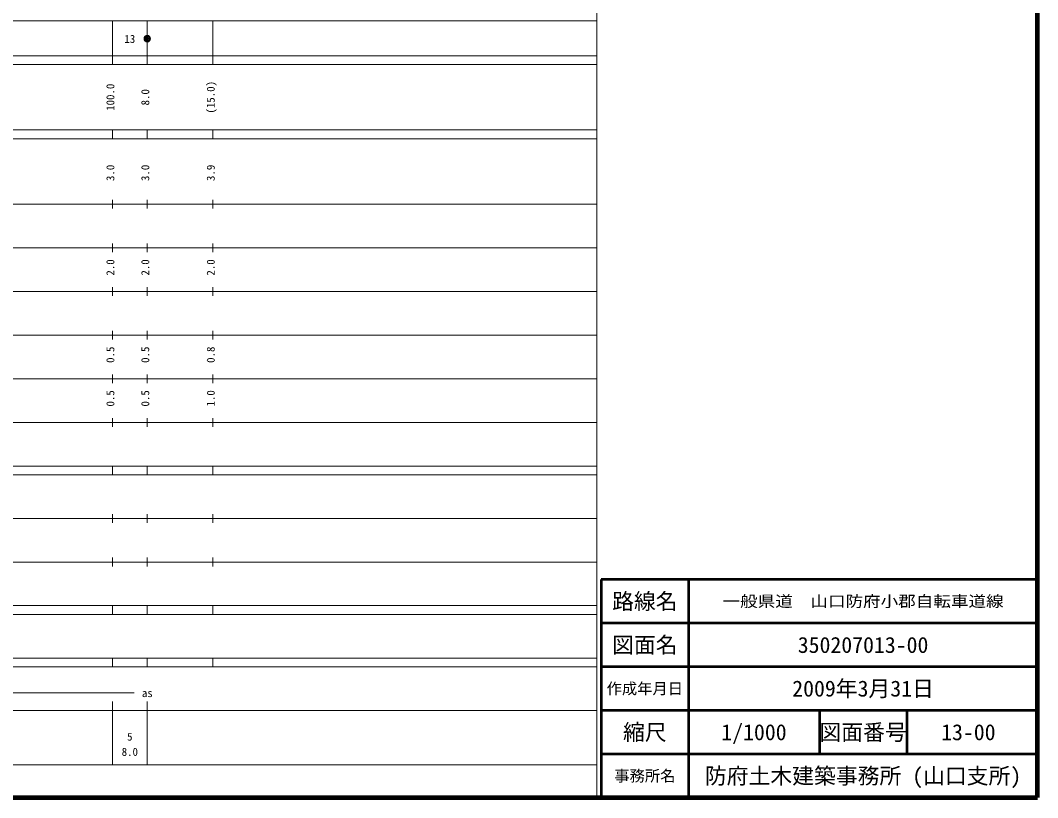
# Model space of a CAD drawing. Units: millimetres on the paper, enlarged 1000 times. Extents: x 40000 to 680000, y 20000 to 380000.
# Drawn here: x 446916 to 680000, y 20000 to 198128 of the extents above; entities that cross this region are included whole.
import ezdxf
from ezdxf.enums import TextEntityAlignment as Align

# ---------------------------------------------------------------- set-up
doc = ezdxf.new("R2010")
doc.units = ezdxf.units.MM
doc.header["$LTSCALE"] = 1000
doc.header["$PDMODE"] = 32
doc.header["$PDSIZE"] = 500
for name, color, linetype, lineweight in [('M-TTL', 2, 'Continuous', 140), ('M-TTL-BAND', 7, 'Continuous', 13), ('M-TTL-FRAM', 2, 'Continuous', 50), ('M-TTL-LINE', 7, 'Continuous', 50)]:
    doc.layers.add(name, color=color, linetype=linetype, lineweight=lineweight)
doc.layers.add('M-TTL-TXT', color=7, linetype='Continuous')
doc.styles.add('ＭＳ ゴシック', font='')
doc.styles.get('ＭＳ ゴシック').set_extended_font_data('MS Gothic')

msp = doc.modelspace()

# ---------------------------------------------------------------- linework, layer by layer
at = {"layer": 'M-TTL'}
for p, q in [((680000, 20000), (680000, 380000)), ((40000, 20000), (680000, 20000))]:
    msp.add_line(p, q, dxfattribs=at)
at = {"layer": 'M-TTL-BAND'}
for p, q in [((579000, 20000), (579000, 370000)), ((68000, 198000), (579000, 198000)), ((468000, 188000), (468000, 198000)), ((476000, 188000), (476000, 198000)), ((491000, 188000), (491000, 198000)), ((40000, 190000), (579000, 190000)), ((40000, 188000), (579000, 188000)), ((40000, 173000), (579000, 173000)), ((468000, 171000), (468000, 173000)), ((476000, 171000), (476000, 173000)), ((491000, 171000), (491000, 173000)), ((40000, 171000), (579000, 171000)), ((468000, 155000), (468000, 157000)), ((476000, 155000), (476000, 157000)), ((491000, 155000), (491000, 157000)), ((40000, 156000), (579000, 156000)), ((468000, 145000), (468000, 147000)), ((476000, 145000), (476000, 147000)), ((491000, 145000), (491000, 147000)), ((46000, 146000), (579000, 146000)), ((52000, 136000), (579000, 136000)), ((468000, 135000), (468000, 137000)), ((476000, 135000), (476000, 137000)), ((491000, 135000), (491000, 137000)), ((46000, 126000), (579000, 126000)), ((468000, 125000), (468000, 127000)), ((476000, 125000), (476000, 127000)), ((491000, 125000), (491000, 127000)), ((468000, 115000), (468000, 117000)), ((476000, 115000), (476000, 117000)), ((491000, 115000), (491000, 117000)), ((52000, 116000), (579000, 116000)), ((46000, 106000), (579000, 106000)), ((468000, 105000), (468000, 107000)), ((476000, 105000), (476000, 107000)), ((491000, 105000), (491000, 107000)), ((40000, 96000), (579000, 96000)), ((468000, 94000), (468000, 96000)), ((476000, 94000), (476000, 96000)), ((491000, 94000), (491000, 96000)), ((40000, 94000), (579000, 94000)), ((49000, 84000), (579000, 84000)), ((468000, 83000), (468000, 85000)), ((476000, 83000), (476000, 85000)), ((491000, 83000), (491000, 85000)), ((468000, 73000), (468000, 75000)), ((476000, 73000), (476000, 75000)), ((491000, 73000), (491000, 75000)), ((40000, 74000), (579000, 74000)), ((40000, 64000), (579000, 64000)), ((468000, 62000), (468000, 64000)), ((476000, 62000), (476000, 64000)), ((491000, 62000), (491000, 64000)), ((40000, 62000), (579000, 62000)), ((40000, 52000), (579000, 52000)), ((468000, 50000), (468000, 52000)), ((476000, 50000), (476000, 52000)), ((491000, 50000), (491000, 52000)), ((40000, 50000), (579000, 50000)), ((71000, 44000), (473000, 44000)), ((468000, 27500), (468000, 42000)), ((476000, 27500), (476000, 42000)), ((40000, 40000), (579000, 40000)), ((68000, 27500), (579000, 27500))]:
    msp.add_line(p, q, dxfattribs=at)
for radius in [750, 600, 450, 300, 150, 20]:
    msp.add_circle((476000, 193927), radius, dxfattribs=at)
msp.add_point((476000, 193927), dxfattribs=at)
at = {"layer": 'M-TTL-FRAM'}
for p, q in [((680000, 70000), (580000, 70000)), ((580000, 70000), (580000, 20000))]:
    msp.add_line(p, q, dxfattribs=at)
at = {"layer": 'M-TTL-LINE'}
for p, q in [((600000, 70000), (600000, 20000)), ((680000, 60000), (580000, 60000)), ((680000, 50000), (580000, 50000)), ((680000, 40000), (580000, 40000)), ((630000, 40000), (630000, 30000)), ((650000, 40000), (650000, 30000)), ((680000, 30000), (580000, 30000))]:
    msp.add_line(p, q, dxfattribs=at)

# ---------------------------------------------------------------- texts
at = {"layer": 'M-TTL-BAND', "style": 'ＭＳ ゴシック'}
for s, p in [('13', (472000, 192405)), ('as', (476000, 42500)), ('5', (472000, 32523)), ('8.0', (472000, 29033))]:
    msp.add_text(s, height=1833, dxfattribs=at).set_placement(p, align=Align.BOTTOM_CENTER)
for s, p in [('100.0', (469000, 180500)), ('8.0', (477000, 180500)), ('(15.0)', (492000, 180500)), ('3.0', (469000, 163174)), ('3.0', (477000, 163174)), ('3.9', (492000, 163174)), ('2.0', (469000, 141500)), ('2.0', (477000, 141500)), ('2.0', (492000, 141500)), ('0.5', (469000, 121500)), ('0.5', (477000, 121500)), ('0.8', (492000, 121500)), ('0.5', (469000, 111500)), ('0.5', (477000, 111500)), ('1.0', (492000, 111500))]:
    msp.add_text(s, height=1833, rotation=90, dxfattribs=at).set_placement(p, align=Align.BOTTOM_CENTER)
at = {"layer": 'M-TTL-TXT', "style": 'ＭＳ ゴシック'}
for s, height, p in [('路線名', 3666, (590000, 65000)), ('路線名', 3666, (590000, 65000)), ('図面名', 3666, (590000, 55000)), ('図面名', 3666, (590000, 55000)), ('350207013-00', 3666, (640000, 55000)), ('作成年月日', 2566, (590000, 45000)), ('作成年月日', 2566, (590000, 45000)), ('2009年3月31日', 3666, (640000, 45000)), ('縮尺', 3666, (590000, 35000)), ('縮尺', 3666, (590000, 35000)), ('図面番号', 3666, (640000, 35000)), ('図面番号', 3666, (640000, 35000)), ('1/1000', 3666, (615000, 35000)), ('13-00', 3666, (664125, 35000)), ('事務所名', 2566, (590000, 25000)), ('事務所名', 2566, (590000, 25000)), ('防府土木建築事務所 (山口支所)', 3666, (640000, 25000))]:
    msp.add_text(s, height=height, dxfattribs=at).set_placement(p, align=Align.MIDDLE_CENTER)
at = {"layer": 'M-TTL-TXT', "style": 'ＭＳ ゴシック', "width": 1.15}
msp.add_text('一般県道\u3000山口防府小郡自転車道線', height=2566, dxfattribs=at).set_placement((640000, 65000), align=Align.MIDDLE_CENTER)

doc.saveas('drawing.dxf')
